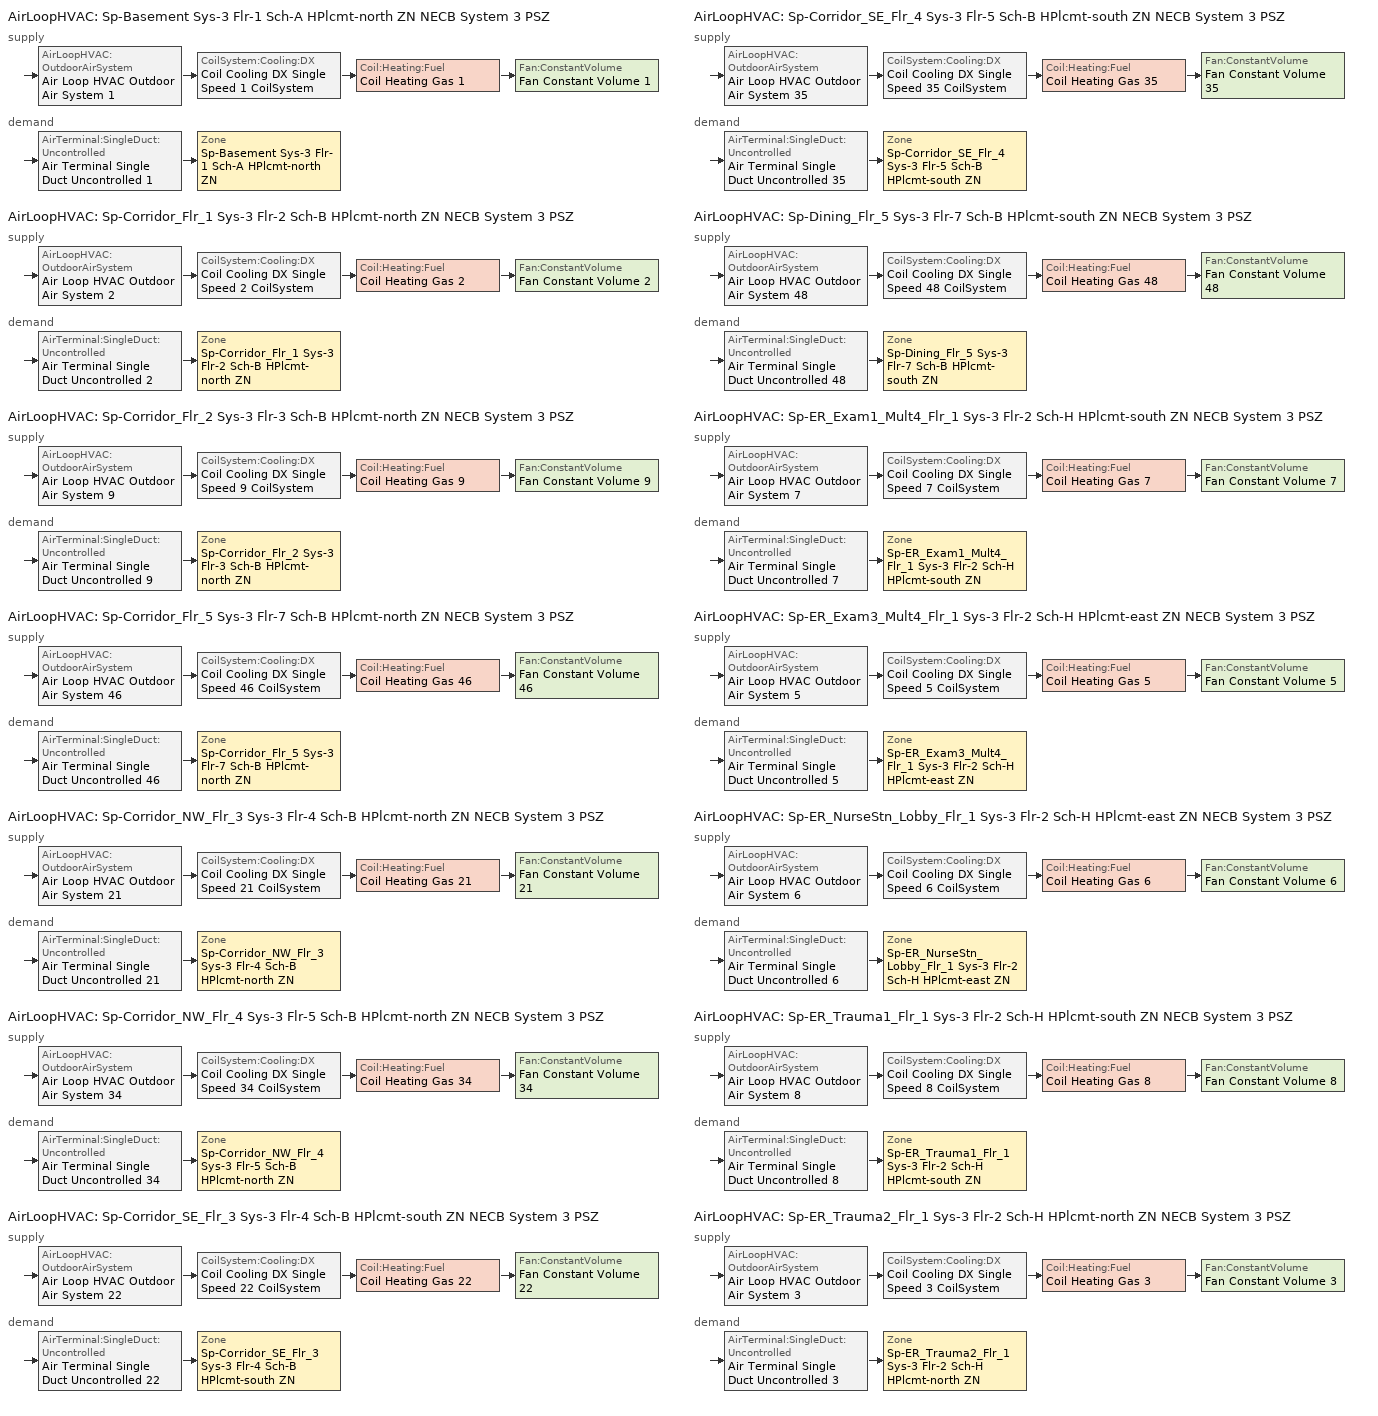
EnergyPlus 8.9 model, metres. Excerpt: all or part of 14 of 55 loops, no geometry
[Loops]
AirLoopHVAC 'Sp-Basement Sys-3 Flr-1 Sch-A HPlcmt-north ZN NECB System 3 PSZ'
 supply: AirLoopHVAC:OutdoorAirSystem 'Air Loop HVAC Outdoor Air System 1' > CoilSystem:Cooling:DX 'Coil Cooling DX Single Speed 1 CoilSystem' > Coil:Heating:Fuel 'Coil Heating Gas 1' > Fan:ConstantVolume 'Fan Constant Volume 1'
 demand: AirTerminal:SingleDuct:Uncontrolled 'Air Terminal Single Duct Uncontrolled 1' > Zone 'Sp-Basement Sys-3 Flr-1 Sch-A HPlcmt-north ZN'
AirLoopHVAC 'Sp-Corridor_Flr_1 Sys-3 Flr-2 Sch-B HPlcmt-north ZN NECB System 3 PSZ'
 supply: AirLoopHVAC:OutdoorAirSystem 'Air Loop HVAC Outdoor Air System 2' > CoilSystem:Cooling:DX 'Coil Cooling DX Single Speed 2 CoilSystem' > Coil:Heating:Fuel 'Coil Heating Gas 2' > Fan:ConstantVolume 'Fan Constant Volume 2'
 demand: AirTerminal:SingleDuct:Uncontrolled 'Air Terminal Single Duct Uncontrolled 2' > Zone 'Sp-Corridor_Flr_1 Sys-3 Flr-2 Sch-B HPlcmt-north ZN'
AirLoopHVAC 'Sp-Corridor_Flr_2 Sys-3 Flr-3 Sch-B HPlcmt-north ZN NECB System 3 PSZ'
 supply: AirLoopHVAC:OutdoorAirSystem 'Air Loop HVAC Outdoor Air System 9' > CoilSystem:Cooling:DX 'Coil Cooling DX Single Speed 9 CoilSystem' > Coil:Heating:Fuel 'Coil Heating Gas 9' > Fan:ConstantVolume 'Fan Constant Volume 9'
 demand: AirTerminal:SingleDuct:Uncontrolled 'Air Terminal Single Duct Uncontrolled 9' > Zone 'Sp-Corridor_Flr_2 Sys-3 Flr-3 Sch-B HPlcmt-north ZN'
AirLoopHVAC 'Sp-Corridor_Flr_5 Sys-3 Flr-7 Sch-B HPlcmt-north ZN NECB System 3 PSZ'
 supply: AirLoopHVAC:OutdoorAirSystem 'Air Loop HVAC Outdoor Air System 46' > CoilSystem:Cooling:DX 'Coil Cooling DX Single Speed 46 CoilSystem' > Coil:Heating:Fuel 'Coil Heating Gas 46' > Fan:ConstantVolume 'Fan Constant Volume 46'
 demand: AirTerminal:SingleDuct:Uncontrolled 'Air Terminal Single Duct Uncontrolled 46' > Zone 'Sp-Corridor_Flr_5 Sys-3 Flr-7 Sch-B HPlcmt-north ZN'
AirLoopHVAC 'Sp-Corridor_NW_Flr_3 Sys-3 Flr-4 Sch-B HPlcmt-north ZN NECB System 3 PSZ'
 supply: AirLoopHVAC:OutdoorAirSystem 'Air Loop HVAC Outdoor Air System 21' > CoilSystem:Cooling:DX 'Coil Cooling DX Single Speed 21 CoilSystem' > Coil:Heating:Fuel 'Coil Heating Gas 21' > Fan:ConstantVolume 'Fan Constant Volume 21'
 demand: AirTerminal:SingleDuct:Uncontrolled 'Air Terminal Single Duct Uncontrolled 21' > Zone 'Sp-Corridor_NW_Flr_3 Sys-3 Flr-4 Sch-B HPlcmt-north ZN'
AirLoopHVAC 'Sp-Corridor_NW_Flr_4 Sys-3 Flr-5 Sch-B HPlcmt-north ZN NECB System 3 PSZ'
 supply: AirLoopHVAC:OutdoorAirSystem 'Air Loop HVAC Outdoor Air System 34' > CoilSystem:Cooling:DX 'Coil Cooling DX Single Speed 34 CoilSystem' > Coil:Heating:Fuel 'Coil Heating Gas 34' > Fan:ConstantVolume 'Fan Constant Volume 34'
 demand: AirTerminal:SingleDuct:Uncontrolled 'Air Terminal Single Duct Uncontrolled 34' > Zone 'Sp-Corridor_NW_Flr_4 Sys-3 Flr-5 Sch-B HPlcmt-north ZN'
AirLoopHVAC 'Sp-Corridor_SE_Flr_3 Sys-3 Flr-4 Sch-B HPlcmt-south ZN NECB System 3 PSZ'
 supply: AirLoopHVAC:OutdoorAirSystem 'Air Loop HVAC Outdoor Air System 22' > CoilSystem:Cooling:DX 'Coil Cooling DX Single Speed 22 CoilSystem' > Coil:Heating:Fuel 'Coil Heating Gas 22' > Fan:ConstantVolume 'Fan Constant Volume 22'
 demand: AirTerminal:SingleDuct:Uncontrolled 'Air Terminal Single Duct Uncontrolled 22' > Zone 'Sp-Corridor_SE_Flr_3 Sys-3 Flr-4 Sch-B HPlcmt-south ZN'
AirLoopHVAC 'Sp-Corridor_SE_Flr_4 Sys-3 Flr-5 Sch-B HPlcmt-south ZN NECB System 3 PSZ'
 supply: AirLoopHVAC:OutdoorAirSystem 'Air Loop HVAC Outdoor Air System 35' > CoilSystem:Cooling:DX 'Coil Cooling DX Single Speed 35 CoilSystem' > Coil:Heating:Fuel 'Coil Heating Gas 35' > Fan:ConstantVolume 'Fan Constant Volume 35'
 demand: AirTerminal:SingleDuct:Uncontrolled 'Air Terminal Single Duct Uncontrolled 35' > Zone 'Sp-Corridor_SE_Flr_4 Sys-3 Flr-5 Sch-B HPlcmt-south ZN'
AirLoopHVAC 'Sp-Dining_Flr_5 Sys-3 Flr-7 Sch-B HPlcmt-south ZN NECB System 3 PSZ'
 supply: AirLoopHVAC:OutdoorAirSystem 'Air Loop HVAC Outdoor Air System 48' > CoilSystem:Cooling:DX 'Coil Cooling DX Single Speed 48 CoilSystem' > Coil:Heating:Fuel 'Coil Heating Gas 48' > Fan:ConstantVolume 'Fan Constant Volume 48'
 demand: AirTerminal:SingleDuct:Uncontrolled 'Air Terminal Single Duct Uncontrolled 48' > Zone 'Sp-Dining_Flr_5 Sys-3 Flr-7 Sch-B HPlcmt-south ZN'
AirLoopHVAC 'Sp-ER_Exam1_Mult4_Flr_1 Sys-3 Flr-2 Sch-H HPlcmt-south ZN NECB System 3 PSZ'
 supply: AirLoopHVAC:OutdoorAirSystem 'Air Loop HVAC Outdoor Air System 7' > CoilSystem:Cooling:DX 'Coil Cooling DX Single Speed 7 CoilSystem' > Coil:Heating:Fuel 'Coil Heating Gas 7' > Fan:ConstantVolume 'Fan Constant Volume 7'
 demand: AirTerminal:SingleDuct:Uncontrolled 'Air Terminal Single Duct Uncontrolled 7' > Zone 'Sp-ER_Exam1_Mult4_Flr_1 Sys-3 Flr-2 Sch-H HPlcmt-south ZN'
AirLoopHVAC 'Sp-ER_Exam3_Mult4_Flr_1 Sys-3 Flr-2 Sch-H HPlcmt-east ZN NECB System 3 PSZ'
 supply: AirLoopHVAC:OutdoorAirSystem 'Air Loop HVAC Outdoor Air System 5' > CoilSystem:Cooling:DX 'Coil Cooling DX Single Speed 5 CoilSystem' > Coil:Heating:Fuel 'Coil Heating Gas 5' > Fan:ConstantVolume 'Fan Constant Volume 5'
 demand: AirTerminal:SingleDuct:Uncontrolled 'Air Terminal Single Duct Uncontrolled 5' > Zone 'Sp-ER_Exam3_Mult4_Flr_1 Sys-3 Flr-2 Sch-H HPlcmt-east ZN'
AirLoopHVAC 'Sp-ER_NurseStn_Lobby_Flr_1 Sys-3 Flr-2 Sch-H HPlcmt-east ZN NECB System 3 PSZ'
 supply: AirLoopHVAC:OutdoorAirSystem 'Air Loop HVAC Outdoor Air System 6' > CoilSystem:Cooling:DX 'Coil Cooling DX Single Speed 6 CoilSystem' > Coil:Heating:Fuel 'Coil Heating Gas 6' > Fan:ConstantVolume 'Fan Constant Volume 6'
 demand: AirTerminal:SingleDuct:Uncontrolled 'Air Terminal Single Duct Uncontrolled 6' > Zone 'Sp-ER_NurseStn_Lobby_Flr_1 Sys-3 Flr-2 Sch-H HPlcmt-east ZN'
AirLoopHVAC 'Sp-ER_Trauma1_Flr_1 Sys-3 Flr-2 Sch-H HPlcmt-south ZN NECB System 3 PSZ'
 supply: AirLoopHVAC:OutdoorAirSystem 'Air Loop HVAC Outdoor Air System 8' > CoilSystem:Cooling:DX 'Coil Cooling DX Single Speed 8 CoilSystem' > Coil:Heating:Fuel 'Coil Heating Gas 8' > Fan:ConstantVolume 'Fan Constant Volume 8'
 demand: AirTerminal:SingleDuct:Uncontrolled 'Air Terminal Single Duct Uncontrolled 8' > Zone 'Sp-ER_Trauma1_Flr_1 Sys-3 Flr-2 Sch-H HPlcmt-south ZN'
AirLoopHVAC 'Sp-ER_Trauma2_Flr_1 Sys-3 Flr-2 Sch-H HPlcmt-north ZN NECB System 3 PSZ'
 supply: AirLoopHVAC:OutdoorAirSystem 'Air Loop HVAC Outdoor Air System 3' > CoilSystem:Cooling:DX 'Coil Cooling DX Single Speed 3 CoilSystem' > Coil:Heating:Fuel 'Coil Heating Gas 3' > Fan:ConstantVolume 'Fan Constant Volume 3'
 demand: AirTerminal:SingleDuct:Uncontrolled 'Air Terminal Single Duct Uncontrolled 3' > Zone 'Sp-ER_Trauma2_Flr_1 Sys-3 Flr-2 Sch-H HPlcmt-north ZN'
[ZoneControl:Thermostat] Control Object Type 1=ThermostatSetpoint:DualSetpoint
Name | Zone or ZoneList | Control Type Schedule | Control Name 1
Sp-Basement Sys-3 Flr-1 Sch-A HPlcmt-north ZN Thermostat | Sp-Basement Sys-3 Flr-1 Sch-A HPlcmt-north ZN | Sp-Basement Sys-3 Flr-1 Sch-A HPlcmt-north ZN Thermostat Schedule | Space Function Laboratory - other Thermostat 4
Sp-Corridor_Flr_1 Sys-3 Flr-2 Sch-B HPlcmt-north ZN Thermostat | Sp-Corridor_Flr_1 Sys-3 Flr-2 Sch-B HPlcmt-north ZN | Sp-Corridor_Flr_1 Sys-3 Flr-2 Sch-B HPlcmt-north ZN Thermostat Schedule | Space Function Corridor/Transition area - hospital-sch-B Thermostat 8
Sp-Corridor_Flr_2 Sys-3 Flr-3 Sch-B HPlcmt-north ZN Thermostat | Sp-Corridor_Flr_2 Sys-3 Flr-3 Sch-B HPlcmt-north ZN | Sp-Corridor_Flr_2 Sys-3 Flr-3 Sch-B HPlcmt-north ZN Thermostat Schedule | Space Function Corridor/Transition area - hospital-sch-B Thermostat 9
Sp-Corridor_Flr_5 Sys-3 Flr-7 Sch-B HPlcmt-north ZN Thermostat | Sp-Corridor_Flr_5 Sys-3 Flr-7 Sch-B HPlcmt-north ZN | Sp-Corridor_Flr_5 Sys-3 Flr-7 Sch-B HPlcmt-north ZN Thermostat Schedule | Space Function Corridor/Transition area - hospital-sch-B Thermostat 14
Sp-Corridor_NW_Flr_3 Sys-3 Flr-4 Sch-B HPlcmt-north ZN Thermostat | Sp-Corridor_NW_Flr_3 Sys-3 Flr-4 Sch-B HPlcmt-north ZN | Sp-Corridor_NW_Flr_3 Sys-3 Flr-4 Sch-B HPlcmt-north ZN Thermostat Schedule | Space Function Corridor/Transition area - hospital-sch-B Thermostat 10
Sp-Corridor_NW_Flr_4 Sys-3 Flr-5 Sch-B HPlcmt-north ZN Thermostat | Sp-Corridor_NW_Flr_4 Sys-3 Flr-5 Sch-B HPlcmt-north ZN | Sp-Corridor_NW_Flr_4 Sys-3 Flr-5 Sch-B HPlcmt-north ZN Thermostat Schedule | Space Function Corridor/Transition area - hospital-sch-B Thermostat 12
Sp-Corridor_SE_Flr_3 Sys-3 Flr-4 Sch-B HPlcmt-south ZN Thermostat | Sp-Corridor_SE_Flr_3 Sys-3 Flr-4 Sch-B HPlcmt-south ZN | Sp-Corridor_SE_Flr_3 Sys-3 Flr-4 Sch-B HPlcmt-south ZN Thermostat Schedule | Space Function Corridor/Transition area - hospital-sch-B Thermostat 11
Sp-Corridor_SE_Flr_4 Sys-3 Flr-5 Sch-B HPlcmt-south ZN Thermostat | Sp-Corridor_SE_Flr_4 Sys-3 Flr-5 Sch-B HPlcmt-south ZN | Sp-Corridor_SE_Flr_4 Sys-3 Flr-5 Sch-B HPlcmt-south ZN Thermostat Schedule | Space Function Corridor/Transition area - hospital-sch-B Thermostat 13
Sp-Dining_Flr_5 Sys-3 Flr-7 Sch-B HPlcmt-south ZN Thermostat | Sp-Dining_Flr_5 Sys-3 Flr-7 Sch-B HPlcmt-south ZN | Sp-Dining_Flr_5 Sys-3 Flr-7 Sch-B HPlcmt-south ZN Thermostat Schedule | Space Function Dining area - bar lounge/leisure dining Thermostat 2
Sp-ER_Exam1_Mult4_Flr_1 Sys-3 Flr-2 Sch-H HPlcmt-south ZN Thermostat | Sp-ER_Exam1_Mult4_Flr_1 Sys-3 Flr-2 Sch-H HPlcmt-south ZN | Sp-ER_Exam1_Mult4_Flr_1 Sys-3 Flr-2 Sch-H HPlcmt-south ZN Thermostat Schedule | Space Function Health care facility operating room Thermostat 13
Sp-ER_Exam3_Mult4_Flr_1 Sys-3 Flr-2 Sch-H HPlcmt-east ZN Thermostat | Sp-ER_Exam3_Mult4_Flr_1 Sys-3 Flr-2 Sch-H HPlcmt-east ZN | Sp-ER_Exam3_Mult4_Flr_1 Sys-3 Flr-2 Sch-H HPlcmt-east ZN Thermostat Schedule | Space Function Health care facility operating room Thermostat 12
Sp-ER_NurseStn_Lobby_Flr_1 Sys-3 Flr-2 Sch-H HPlcmt-east ZN Thermostat | Sp-ER_NurseStn_Lobby_Flr_1 Sys-3 Flr-2 Sch-H HPlcmt-east ZN | Sp-ER_NurseStn_Lobby_Flr_1 Sys-3 Flr-2 Sch-H HPlcmt-east ZN Thermostat Schedule | Space Function Health care facility nurses station Thermostat 7
Sp-ER_Trauma1_Flr_1 Sys-3 Flr-2 Sch-H HPlcmt-south ZN Thermostat | Sp-ER_Trauma1_Flr_1 Sys-3 Flr-2 Sch-H HPlcmt-south ZN | Sp-ER_Trauma1_Flr_1 Sys-3 Flr-2 Sch-H HPlcmt-south ZN Thermostat Schedule | Space Function Health care facility operating room Thermostat 14
Sp-ER_Trauma2_Flr_1 Sys-3 Flr-2 Sch-H HPlcmt-north ZN Thermostat | Sp-ER_Trauma2_Flr_1 Sys-3 Flr-2 Sch-H HPlcmt-north ZN | Sp-ER_Trauma2_Flr_1 Sys-3 Flr-2 Sch-H HPlcmt-north ZN Thermostat Schedule | Space Function Health care facility operating room Thermostat 10
[ThermostatSetpoint:DualSetpoint]
Name | Heating Setpoint Temperature Schedule | Cooling Setpoint Temperature Schedule
Space Function Laboratory - other Thermostat 4 | NECB-A-Thermostat Setpoint-Heating | NECB-A-Thermostat Setpoint-Cooling
Space Function Corridor/Transition area - hospital-sch-B Thermostat 8; Space Function Corridor/Transition area - hospital-sch-B Thermostat 9; Space Function Corridor/Transition area - hospital-sch-B Thermostat 14; Space Function Corridor/Transition area - hospital-sch-B Thermostat 10; Space Function Corridor/Transition area - hospital-sch-B Thermostat 12; Space Function Corridor/Transition area - hospital-sch-B Thermostat 11; Space Function Corridor/Transition area - hospital-sch-B Thermostat 13; Space Function Dining area - bar lounge/leisure dining Thermostat 2 | NECB-B-Thermostat Setpoint-Heating | NECB-B-Thermostat Setpoint-Cooling
Space Function Health care facility operating room Thermostat 13; Space Function Health care facility operating room Thermostat 12; Space Function Health care facility nurses station Thermostat 7; Space Function Health care facility operating room Thermostat 14; Space Function Health care facility operating room Thermostat 10 | NECB-H-Thermostat Setpoint-Heating | NECB-H-Thermostat Setpoint-Cooling
[AirTerminal:SingleDuct:Uncontrolled] Availability Schedule=Always On Discrete; Maximum Air Flow Rate {m3/s}=AutoSize
Air Terminal Single Duct Uncontrolled 1; Air Terminal Single Duct Uncontrolled 2; Air Terminal Single Duct Uncontrolled 9; Air Terminal Single Duct Uncontrolled 46; Air Terminal Single Duct Uncontrolled 21; Air Terminal Single Duct Uncontrolled 34; Air Terminal Single Duct Uncontrolled 22; Air Terminal Single Duct Uncontrolled 35; Air Terminal Single Duct Uncontrolled 48; Air Terminal Single Duct Uncontrolled 7; Air Terminal Single Duct Uncontrolled 5; Air Terminal Single Duct Uncontrolled 6; Air Terminal Single Duct Uncontrolled 8; Air Terminal Single Duct Uncontrolled 3
[Zone equipment]
Sp-Basement Sys-3 Flr-1 Sch-A HPlcmt-north ZN: Air Terminal Single Duct Uncontrolled 1, Zone HVAC Baseboard Convective Water 1
Sp-Corridor_Flr_1 Sys-3 Flr-2 Sch-B HPlcmt-north ZN: Air Terminal Single Duct Uncontrolled 2, Zone HVAC Baseboard Convective Water 2
Sp-Corridor_Flr_2 Sys-3 Flr-3 Sch-B HPlcmt-north ZN: Air Terminal Single Duct Uncontrolled 9, Zone HVAC Baseboard Convective Water 9
Sp-Corridor_Flr_5 Sys-3 Flr-7 Sch-B HPlcmt-north ZN: Air Terminal Single Duct Uncontrolled 46, Zone HVAC Baseboard Convective Water 46
Sp-Corridor_NW_Flr_3 Sys-3 Flr-4 Sch-B HPlcmt-north ZN: Air Terminal Single Duct Uncontrolled 21, Zone HVAC Baseboard Convective Water 21
Sp-Corridor_NW_Flr_4 Sys-3 Flr-5 Sch-B HPlcmt-north ZN: Air Terminal Single Duct Uncontrolled 34, Zone HVAC Baseboard Convective Water 34
Sp-Corridor_SE_Flr_3 Sys-3 Flr-4 Sch-B HPlcmt-south ZN: Air Terminal Single Duct Uncontrolled 22, Zone HVAC Baseboard Convective Water 22
Sp-Corridor_SE_Flr_4 Sys-3 Flr-5 Sch-B HPlcmt-south ZN: Air Terminal Single Duct Uncontrolled 35, Zone HVAC Baseboard Convective Water 35
Sp-Dining_Flr_5 Sys-3 Flr-7 Sch-B HPlcmt-south ZN: Air Terminal Single Duct Uncontrolled 48, Zone HVAC Baseboard Convective Water 48
Sp-ER_Exam1_Mult4_Flr_1 Sys-3 Flr-2 Sch-H HPlcmt-south ZN: Air Terminal Single Duct Uncontrolled 7, Zone HVAC Baseboard Convective Water 7
Sp-ER_Exam3_Mult4_Flr_1 Sys-3 Flr-2 Sch-H HPlcmt-east ZN: Air Terminal Single Duct Uncontrolled 5, Zone HVAC Baseboard Convective Water 5
Sp-ER_NurseStn_Lobby_Flr_1 Sys-3 Flr-2 Sch-H HPlcmt-east ZN: Air Terminal Single Duct Uncontrolled 6, Zone HVAC Baseboard Convective Water 6
Sp-ER_Trauma1_Flr_1 Sys-3 Flr-2 Sch-H HPlcmt-south ZN: Air Terminal Single Duct Uncontrolled 8, Zone HVAC Baseboard Convective Water 8
Sp-ER_Trauma2_Flr_1 Sys-3 Flr-2 Sch-H HPlcmt-north ZN: Air Terminal Single Duct Uncontrolled 3, Zone HVAC Baseboard Convective Water 3
[Sizing:Zone] Zone Cooling Design Supply Air Temperature Input Method=SupplyAirTemperature; Zone Cooling Design Supply Air Temperature {C}=13; Zone Cooling Design Supply Air Temperature Difference {deltaC}=11.11; Zone Heating Design Supply Air Temperature Input Method=SupplyAirTemperature; Zone Heating Design Supply Air Temperature {C}=43; Zone Heating Design Supply Air Temperature Difference {deltaC}=11.11; Zone Cooling Design Supply Air Humidity Ratio {kgWater/kgDryAir}=0.0085; Zone Heating Design Supply Air Humidity Ratio {kgWater/kgDryAir}=0.008; Zone Heating Sizing Factor=1.3; Zone Cooling Sizing Factor=1.1; Cooling Design Air Flow Method=DesignDay; Cooling Design Air Flow Rate {m3/s}=0; Cooling Minimum Air Flow per Zone Floor Area {m3/s-m2}=0.000762; Cooling Minimum Air Flow {m3/s}=0; Cooling Minimum Air Flow Fraction=0; Heating Design Air Flow Method=DesignDay; Heating Design Air Flow Rate {m3/s}=0; Heating Maximum Air Flow per Zone Floor Area {m3/s-m2}=0.002032; Heating Maximum Air Flow {m3/s}=0.141576; Heating Maximum Air Flow Fraction=0.3; Account for Dedicated Outdoor Air System=No
Name | Design Specification Outdoor Air Object | Design Specification Zone Air Distribution Object
Sp-Basement Sys-3 Flr-1 Sch-A HPlcmt-north ZN | Space Function Laboratory - other Ventilation | Sp-Basement Sys-3 Flr-1 Sch-A HPlcmt-north ZN Design Spec Zone Air Dist
Sp-Corridor_Flr_1 Sys-3 Flr-2 Sch-B HPlcmt-north ZN | Space Function Corridor/Transition area - hospital-sch-B Ventilation | Sp-Corridor_Flr_1 Sys-3 Flr-2 Sch-B HPlcmt-north ZN Design Spec Zone Air Dist
Sp-Corridor_Flr_2 Sys-3 Flr-3 Sch-B HPlcmt-north ZN | Space Function Corridor/Transition area - hospital-sch-B Ventilation | Sp-Corridor_Flr_2 Sys-3 Flr-3 Sch-B HPlcmt-north ZN Design Spec Zone Air Dist
Sp-Corridor_Flr_5 Sys-3 Flr-7 Sch-B HPlcmt-north ZN | Space Function Corridor/Transition area - hospital-sch-B Ventilation | Sp-Corridor_Flr_5 Sys-3 Flr-7 Sch-B HPlcmt-north ZN Design Spec Zone Air Dist
Sp-Corridor_NW_Flr_3 Sys-3 Flr-4 Sch-B HPlcmt-north ZN | Space Function Corridor/Transition area - hospital-sch-B Ventilation | Sp-Corridor_NW_Flr_3 Sys-3 Flr-4 Sch-B HPlcmt-north ZN Design Spec Zone Air Dist
Sp-Corridor_NW_Flr_4 Sys-3 Flr-5 Sch-B HPlcmt-north ZN | Space Function Corridor/Transition area - hospital-sch-B Ventilation | Sp-Corridor_NW_Flr_4 Sys-3 Flr-5 Sch-B HPlcmt-north ZN Design Spec Zone Air Dist
Sp-Corridor_SE_Flr_3 Sys-3 Flr-4 Sch-B HPlcmt-south ZN | Space Function Corridor/Transition area - hospital-sch-B Ventilation | Sp-Corridor_SE_Flr_3 Sys-3 Flr-4 Sch-B HPlcmt-south ZN Design Spec Zone Air Dist
Sp-Corridor_SE_Flr_4 Sys-3 Flr-5 Sch-B HPlcmt-south ZN | Space Function Corridor/Transition area - hospital-sch-B Ventilation | Sp-Corridor_SE_Flr_4 Sys-3 Flr-5 Sch-B HPlcmt-south ZN Design Spec Zone Air Dist
Sp-Dining_Flr_5 Sys-3 Flr-7 Sch-B HPlcmt-south ZN | Space Function Dining area - bar lounge/leisure dining Ventilation | Sp-Dining_Flr_5 Sys-3 Flr-7 Sch-B HPlcmt-south ZN Design Spec Zone Air Dist
Sp-ER_Exam1_Mult4_Flr_1 Sys-3 Flr-2 Sch-H HPlcmt-south ZN | Space Function Health care facility operating room Ventilation | Sp-ER_Exam1_Mult4_Flr_1 Sys-3 Flr-2 Sch-H HPlcmt-south ZN Design Spec Zone Air Dist
Sp-ER_Exam3_Mult4_Flr_1 Sys-3 Flr-2 Sch-H HPlcmt-east ZN | Space Function Health care facility operating room Ventilation | Sp-ER_Exam3_Mult4_Flr_1 Sys-3 Flr-2 Sch-H HPlcmt-east ZN Design Spec Zone Air Dist
Sp-ER_NurseStn_Lobby_Flr_1 Sys-3 Flr-2 Sch-H HPlcmt-east ZN | Space Function Health care facility nurses station Ventilation | Sp-ER_NurseStn_Lobby_Flr_1 Sys-3 Flr-2 Sch-H HPlcmt-east ZN Design Spec Zone Air Dist
Sp-ER_Trauma1_Flr_1 Sys-3 Flr-2 Sch-H HPlcmt-south ZN | Space Function Health care facility operating room Ventilation | Sp-ER_Trauma1_Flr_1 Sys-3 Flr-2 Sch-H HPlcmt-south ZN Design Spec Zone Air Dist
Sp-ER_Trauma2_Flr_1 Sys-3 Flr-2 Sch-H HPlcmt-north ZN | Space Function Health care facility operating room Ventilation | Sp-ER_Trauma2_Flr_1 Sys-3 Flr-2 Sch-H HPlcmt-north ZN Design Spec Zone Air Dist
[DesignSpecification:ZoneAirDistribution] Zone Air Distribution Effectiveness in Cooling Mode=1; Zone Air Distribution Effectiveness in Heating Mode=1
Sp-Basement Sys-3 Flr-1 Sch-A HPlcmt-north ZN Design Spec Zone Air Dist; Sp-Corridor_Flr_1 Sys-3 Flr-2 Sch-B HPlcmt-north ZN Design Spec Zone Air Dist; Sp-Corridor_Flr_2 Sys-3 Flr-3 Sch-B HPlcmt-north ZN Design Spec Zone Air Dist; Sp-Corridor_Flr_5 Sys-3 Flr-7 Sch-B HPlcmt-north ZN Design Spec Zone Air Dist; Sp-Corridor_NW_Flr_3 Sys-3 Flr-4 Sch-B HPlcmt-north ZN Design Spec Zone Air Dist; Sp-Corridor_NW_Flr_4 Sys-3 Flr-5 Sch-B HPlcmt-north ZN Design Spec Zone Air Dist; Sp-Corridor_SE_Flr_3 Sys-3 Flr-4 Sch-B HPlcmt-south ZN Design Spec Zone Air Dist; Sp-Corridor_SE_Flr_4 Sys-3 Flr-5 Sch-B HPlcmt-south ZN Design Spec Zone Air Dist; Sp-Dining_Flr_5 Sys-3 Flr-7 Sch-B HPlcmt-south ZN Design Spec Zone Air Dist; Sp-ER_Exam1_Mult4_Flr_1 Sys-3 Flr-2 Sch-H HPlcmt-south ZN Design Spec Zone Air Dist; Sp-ER_Exam3_Mult4_Flr_1 Sys-3 Flr-2 Sch-H HPlcmt-east ZN Design Spec Zone Air Dist; Sp-ER_NurseStn_Lobby_Flr_1 Sys-3 Flr-2 Sch-H HPlcmt-east ZN Design Spec Zone Air Dist; Sp-ER_Trauma1_Flr_1 Sys-3 Flr-2 Sch-H HPlcmt-south ZN Design Spec Zone Air Dist; Sp-ER_Trauma2_Flr_1 Sys-3 Flr-2 Sch-H HPlcmt-north ZN Design Spec Zone Air Dist
[Controller:MechanicalVentilation] Availability Schedule=Always On Discrete; Demand Controlled Ventilation=No; System Outdoor Air Method=ZoneSum
Name | Zone Name 1 | Design Specification Outdoor Air Object Name 1 | Design Specification Zone Air Distribution Object Name 1
Controller Mechanical Ventilation 1 | Sp-Basement Sys-3 Flr-1 Sch-A HPlcmt-north ZN | Space Function Laboratory - other Ventilation | Sp-Basement Sys-3 Flr-1 Sch-A HPlcmt-north ZN Design Spec Zone Air Dist
Controller Mechanical Ventilation 2 | Sp-Corridor_Flr_1 Sys-3 Flr-2 Sch-B HPlcmt-north ZN | Space Function Corridor/Transition area - hospital-sch-B Ventilation | Sp-Corridor_Flr_1 Sys-3 Flr-2 Sch-B HPlcmt-north ZN Design Spec Zone Air Dist
Controller Mechanical Ventilation 9 | Sp-Corridor_Flr_2 Sys-3 Flr-3 Sch-B HPlcmt-north ZN | Space Function Corridor/Transition area - hospital-sch-B Ventilation | Sp-Corridor_Flr_2 Sys-3 Flr-3 Sch-B HPlcmt-north ZN Design Spec Zone Air Dist
Controller Mechanical Ventilation 46 | Sp-Corridor_Flr_5 Sys-3 Flr-7 Sch-B HPlcmt-north ZN | Space Function Corridor/Transition area - hospital-sch-B Ventilation | Sp-Corridor_Flr_5 Sys-3 Flr-7 Sch-B HPlcmt-north ZN Design Spec Zone Air Dist
Controller Mechanical Ventilation 21 | Sp-Corridor_NW_Flr_3 Sys-3 Flr-4 Sch-B HPlcmt-north ZN | Space Function Corridor/Transition area - hospital-sch-B Ventilation | Sp-Corridor_NW_Flr_3 Sys-3 Flr-4 Sch-B HPlcmt-north ZN Design Spec Zone Air Dist
Controller Mechanical Ventilation 34 | Sp-Corridor_NW_Flr_4 Sys-3 Flr-5 Sch-B HPlcmt-north ZN | Space Function Corridor/Transition area - hospital-sch-B Ventilation | Sp-Corridor_NW_Flr_4 Sys-3 Flr-5 Sch-B HPlcmt-north ZN Design Spec Zone Air Dist
Controller Mechanical Ventilation 22 | Sp-Corridor_SE_Flr_3 Sys-3 Flr-4 Sch-B HPlcmt-south ZN | Space Function Corridor/Transition area - hospital-sch-B Ventilation | Sp-Corridor_SE_Flr_3 Sys-3 Flr-4 Sch-B HPlcmt-south ZN Design Spec Zone Air Dist
Controller Mechanical Ventilation 35 | Sp-Corridor_SE_Flr_4 Sys-3 Flr-5 Sch-B HPlcmt-south ZN | Space Function Corridor/Transition area - hospital-sch-B Ventilation | Sp-Corridor_SE_Flr_4 Sys-3 Flr-5 Sch-B HPlcmt-south ZN Design Spec Zone Air Dist
Controller Mechanical Ventilation 48 | Sp-Dining_Flr_5 Sys-3 Flr-7 Sch-B HPlcmt-south ZN | Space Function Dining area - bar lounge/leisure dining Ventilation | Sp-Dining_Flr_5 Sys-3 Flr-7 Sch-B HPlcmt-south ZN Design Spec Zone Air Dist
Controller Mechanical Ventilation 7 | Sp-ER_Exam1_Mult4_Flr_1 Sys-3 Flr-2 Sch-H HPlcmt-south ZN | Space Function Health care facility operating room Ventilation | Sp-ER_Exam1_Mult4_Flr_1 Sys-3 Flr-2 Sch-H HPlcmt-south ZN Design Spec Zone Air Dist
Controller Mechanical Ventilation 5 | Sp-ER_Exam3_Mult4_Flr_1 Sys-3 Flr-2 Sch-H HPlcmt-east ZN | Space Function Health care facility operating room Ventilation | Sp-ER_Exam3_Mult4_Flr_1 Sys-3 Flr-2 Sch-H HPlcmt-east ZN Design Spec Zone Air Dist
Controller Mechanical Ventilation 6 | Sp-ER_NurseStn_Lobby_Flr_1 Sys-3 Flr-2 Sch-H HPlcmt-east ZN | Space Function Health care facility nurses station Ventilation | Sp-ER_NurseStn_Lobby_Flr_1 Sys-3 Flr-2 Sch-H HPlcmt-east ZN Design Spec Zone Air Dist
Controller Mechanical Ventilation 8 | Sp-ER_Trauma1_Flr_1 Sys-3 Flr-2 Sch-H HPlcmt-south ZN | Space Function Health care facility operating room Ventilation | Sp-ER_Trauma1_Flr_1 Sys-3 Flr-2 Sch-H HPlcmt-south ZN Design Spec Zone Air Dist
Controller Mechanical Ventilation 3 | Sp-ER_Trauma2_Flr_1 Sys-3 Flr-2 Sch-H HPlcmt-north ZN | Space Function Health care facility operating room Ventilation | Sp-ER_Trauma2_Flr_1 Sys-3 Flr-2 Sch-H HPlcmt-north ZN Design Spec Zone Air Dist
[DesignSpecification:OutdoorAir] Outdoor Air Method=Sum; Outdoor Air Flow per Person {m3/s-person}=0; Outdoor Air Flow per Zone {m3/s}=0; Outdoor Air Flow Air Changes per Hour {1/hr}=0
Name | Outdoor Air Flow per Zone Floor Area {m3/s-m2}
Space Function Laboratory - other Ventilation | 0.0021844
Space Function Corridor/Transition area - hospital-sch-B Ventilation | 0.0003048
Space Function Dining area - bar lounge/leisure dining Ventilation | 0.0035814
Space Function Health care facility operating room Ventilation | 0.004572
Space Function Health care facility nurses station Ventilation | 0.001524
[AirLoopHVAC] Design Supply Air Flow Rate {m3/s}=AutoSize
Sp-Basement Sys-3 Flr-1 Sch-A HPlcmt-north ZN NECB System 3 PSZ; Sp-Corridor_Flr_1 Sys-3 Flr-2 Sch-B HPlcmt-north ZN NECB System 3 PSZ; Sp-Corridor_Flr_2 Sys-3 Flr-3 Sch-B HPlcmt-north ZN NECB System 3 PSZ; Sp-Corridor_Flr_5 Sys-3 Flr-7 Sch-B HPlcmt-north ZN NECB System 3 PSZ; Sp-Corridor_NW_Flr_3 Sys-3 Flr-4 Sch-B HPlcmt-north ZN NECB System 3 PSZ; Sp-Corridor_NW_Flr_4 Sys-3 Flr-5 Sch-B HPlcmt-north ZN NECB System 3 PSZ; Sp-Corridor_SE_Flr_3 Sys-3 Flr-4 Sch-B HPlcmt-south ZN NECB System 3 PSZ; Sp-Corridor_SE_Flr_4 Sys-3 Flr-5 Sch-B HPlcmt-south ZN NECB System 3 PSZ; Sp-Dining_Flr_5 Sys-3 Flr-7 Sch-B HPlcmt-south ZN NECB System 3 PSZ; Sp-ER_Exam1_Mult4_Flr_1 Sys-3 Flr-2 Sch-H HPlcmt-south ZN NECB System 3 PSZ; Sp-ER_Exam3_Mult4_Flr_1 Sys-3 Flr-2 Sch-H HPlcmt-east ZN NECB System 3 PSZ; Sp-ER_NurseStn_Lobby_Flr_1 Sys-3 Flr-2 Sch-H HPlcmt-east ZN NECB System 3 PSZ; Sp-ER_Trauma1_Flr_1 Sys-3 Flr-2 Sch-H HPlcmt-south ZN NECB System 3 PSZ; Sp-ER_Trauma2_Flr_1 Sys-3 Flr-2 Sch-H HPlcmt-north ZN NECB System 3 PSZ
[Sizing:System] Type of Load to Size On=Sensible; Design Outdoor Air Flow Rate {m3/s}=Autosize; Central Heating Maximum System Air Flow Ratio=1; Preheat Design Temperature {C}=7; Preheat Design Humidity Ratio {kgWater/kgDryAir}=0.008; Precool Design Temperature {C}=13; Precool Design Humidity Ratio {kgWater/kgDryAir}=0.008; Central Cooling Design Supply Air Temperature {C}=13; Central Heating Design Supply Air Temperature {C}=43; Type of Zone Sum to Use=NonCoincident; 100% Outdoor Air in Cooling=No; 100% Outdoor Air in Heating=No; Central Cooling Design Supply Air Humidity Ratio {kgWater/kgDryAir}=0.0085; Central Heating Design Supply Air Humidity Ratio {kgWater/kgDryAir}=0.008; Cooling Supply Air Flow Rate Method=DesignDay; Cooling Supply Air Flow Rate {m3/s}=0; Cooling Supply Air Flow Rate Per Floor Area {m3/s-m2}=0.00996765; Cooling Fraction of Autosized Cooling Supply Air Flow Rate=1; Cooling Supply Air Flow Rate Per Unit Cooling Capacity {m3/s-W}=3.94755e-05; Heating Supply Air Flow Rate Method=DesignDay; Heating Supply Air Flow Rate {m3/s}=0; Heating Supply Air Flow Rate Per Floor Area {m3/s-m2}=0.00996765; Heating Fraction of Autosized Heating Supply Air Flow Rate=1; Heating Fraction of Autosized Cooling Supply Air Flow Rate=1; Heating Supply Air Flow Rate Per Unit Heating Capacity {m3/s-W}=3.15882e-05; System Outdoor Air Method=ZoneSum; Zone Maximum Outdoor Air Fraction=1; Cooling Design Capacity Method=CoolingDesignCapacity; Cooling Design Capacity {W}=Autosize; Cooling Design Capacity Per Floor Area {W/m2}=234.7; Fraction of Autosized Cooling Design Capacity=1; Heating Design Capacity Method=HeatingDesignCapacity; Heating Design Capacity {W}=Autosize; Heating Design Capacity Per Floor Area {W/m2}=157; Fraction of Autosized Heating Design Capacity=1; Central Cooling Capacity Control Method=OnOff
Sp-Basement Sys-3 Flr-1 Sch-A HPlcmt-north ZN NECB System 3 PSZ; Sp-Corridor_Flr_1 Sys-3 Flr-2 Sch-B HPlcmt-north ZN NECB System 3 PSZ; Sp-Corridor_Flr_2 Sys-3 Flr-3 Sch-B HPlcmt-north ZN NECB System 3 PSZ; Sp-Corridor_Flr_5 Sys-3 Flr-7 Sch-B HPlcmt-north ZN NECB System 3 PSZ; Sp-Corridor_NW_Flr_3 Sys-3 Flr-4 Sch-B HPlcmt-north ZN NECB System 3 PSZ; Sp-Corridor_NW_Flr_4 Sys-3 Flr-5 Sch-B HPlcmt-north ZN NECB System 3 PSZ; Sp-Corridor_SE_Flr_3 Sys-3 Flr-4 Sch-B HPlcmt-south ZN NECB System 3 PSZ; Sp-Corridor_SE_Flr_4 Sys-3 Flr-5 Sch-B HPlcmt-south ZN NECB System 3 PSZ; Sp-Dining_Flr_5 Sys-3 Flr-7 Sch-B HPlcmt-south ZN NECB System 3 PSZ; Sp-ER_Exam1_Mult4_Flr_1 Sys-3 Flr-2 Sch-H HPlcmt-south ZN NECB System 3 PSZ; Sp-ER_Exam3_Mult4_Flr_1 Sys-3 Flr-2 Sch-H HPlcmt-east ZN NECB System 3 PSZ; Sp-ER_NurseStn_Lobby_Flr_1 Sys-3 Flr-2 Sch-H HPlcmt-east ZN NECB System 3 PSZ; Sp-ER_Trauma1_Flr_1 Sys-3 Flr-2 Sch-H HPlcmt-south ZN NECB System 3 PSZ; Sp-ER_Trauma2_Flr_1 Sys-3 Flr-2 Sch-H HPlcmt-north ZN NECB System 3 PSZ
[Controller:OutdoorAir] Minimum Outdoor Air Flow Rate {m3/s}=Autosize; Maximum Outdoor Air Flow Rate {m3/s}=Autosize; Economizer Control Type=NoEconomizer; Economizer Control Action Type=ModulateFlow; Economizer Maximum Limit Dry-Bulb Temperature {C}=28; Economizer Maximum Limit Enthalpy {J/kg}=64000; Economizer Minimum Limit Dry-Bulb Temperature {C}=-100; Lockout Type=NoLockout; Minimum Limit Type=FixedMinimum; High Humidity Control=No; Control High Indoor Humidity Based on Outdoor Humidity Ratio=Yes; Heat Recovery Bypass Control Type=BypassWhenWithinEconomizerLimits
Name | Mechanical Ventilation Controller
Controller Outdoor Air 1 | Controller Mechanical Ventilation 1
Controller Outdoor Air 2 | Controller Mechanical Ventilation 2
Controller Outdoor Air 9 | Controller Mechanical Ventilation 9
Controller Outdoor Air 46 | Controller Mechanical Ventilation 46
Controller Outdoor Air 21 | Controller Mechanical Ventilation 21
Controller Outdoor Air 34 | Controller Mechanical Ventilation 34
Controller Outdoor Air 22 | Controller Mechanical Ventilation 22
Controller Outdoor Air 35 | Controller Mechanical Ventilation 35
Controller Outdoor Air 48 | Controller Mechanical Ventilation 48
Controller Outdoor Air 7 | Controller Mechanical Ventilation 7
Controller Outdoor Air 5 | Controller Mechanical Ventilation 5
Controller Outdoor Air 6 | Controller Mechanical Ventilation 6
Controller Outdoor Air 8 | Controller Mechanical Ventilation 8
Controller Outdoor Air 3 | Controller Mechanical Ventilation 3
[SetpointManager:MixedAir] Control Variable=Temperature
Node 78 OS Default SPM; Node 77 OS Default SPM; Node 76 OS Default SPM; Node 90 OS Default SPM; Node 89 OS Default SPM; Node 88 OS Default SPM; Node 181 OS Default SPM; Node 180 OS Default SPM; Node 179 OS Default SPM; Node 662 OS Default SPM; Node 661 OS Default SPM; Node 660 OS Default SPM; Node 337 OS Default SPM; Node 336 OS Default SPM; Node 335 OS Default SPM; Node 506 OS Default SPM; Node 505 OS Default SPM; Node 504 OS Default SPM; Node 350 OS Default SPM; Node 349 OS Default SPM; Node 348 OS Default SPM; Node 519 OS Default SPM; Node 518 OS Default SPM; Node 517 OS Default SPM; Node 688 OS Default SPM; Node 687 OS Default SPM; Node 686 OS Default SPM; Node 155 OS Default SPM; Node 154 OS Default SPM; Node 153 OS Default SPM; Node 129 OS Default SPM; Node 128 OS Default SPM; Node 127 OS Default SPM; Node 142 OS Default SPM; Node 141 OS Default SPM; Node 140 OS Default SPM; Node 168 OS Default SPM; Node 167 OS Default SPM; Node 166 OS Default SPM; Node 103 OS Default SPM; Node 102 OS Default SPM; Node 101 OS Default SPM
[CoilSystem:Cooling:DX] Availability Schedule=Always On Discrete
Name | Cooling Coil
Coil Cooling DX Single Speed 1 CoilSystem | Coil Cooling DX Single Speed 1
Coil Cooling DX Single Speed 2 CoilSystem | Coil Cooling DX Single Speed 2
Coil Cooling DX Single Speed 9 CoilSystem | Coil Cooling DX Single Speed 9
Coil Cooling DX Single Speed 46 CoilSystem | Coil Cooling DX Single Speed 46
Coil Cooling DX Single Speed 21 CoilSystem | Coil Cooling DX Single Speed 21
Coil Cooling DX Single Speed 34 CoilSystem | Coil Cooling DX Single Speed 34
Coil Cooling DX Single Speed 22 CoilSystem | Coil Cooling DX Single Speed 22
Coil Cooling DX Single Speed 35 CoilSystem | Coil Cooling DX Single Speed 35
Coil Cooling DX Single Speed 48 CoilSystem | Coil Cooling DX Single Speed 48
Coil Cooling DX Single Speed 7 CoilSystem | Coil Cooling DX Single Speed 7
Coil Cooling DX Single Speed 5 CoilSystem | Coil Cooling DX Single Speed 5
Coil Cooling DX Single Speed 6 CoilSystem | Coil Cooling DX Single Speed 6
Coil Cooling DX Single Speed 8 CoilSystem | Coil Cooling DX Single Speed 8
Coil Cooling DX Single Speed 3 CoilSystem | Coil Cooling DX Single Speed 3
[Coil:Cooling:DX:SingleSpeed] Availability Schedule=Always On Discrete; Gross Rated Total Cooling Capacity {W}=Autosize; Gross Rated Sensible Heat Ratio=Autosize; Gross Rated Cooling COP {W/W}=3; Rated Air Flow Rate {m3/s}=Autosize; Rated Evaporator Fan Power Per Volume Flow Rate {W/(m3/s)}=773.3; Condenser Type=AirCooled; Evaporative Condenser Effectiveness=0; Evaporative Condenser Air Flow Rate {m3/s}=Autosize; Evaporative Condenser Pump Rated Power Consumption {W}=Autosize; Crankcase Heater Capacity {W}=0; Maximum Outdoor Dry-Bulb Temperature for Crankcase Heater Operation {C}=0; Basin Heater Capacity {W/K}=0; Basin Heater Setpoint Temperature {C}=10
Name | Total Cooling Capacity Function of Temperature Curve | Total Cooling Capacity Function of Flow Fraction Curve | Energy Input Ratio Function of Temperature Curve | Energy Input Ratio Function of Flow Fraction Curve | Part Load Fraction Correlation Curve
Coil Cooling DX Single Speed 1 | Curve Biquadratic 1 | Curve Quadratic 1 | Curve Biquadratic 2 | Curve Quadratic 2 | Curve Quadratic 3
Coil Cooling DX Single Speed 2 | Curve Biquadratic 3 | Curve Quadratic 4 | Curve Biquadratic 4 | Curve Quadratic 5 | Curve Quadratic 6
Coil Cooling DX Single Speed 9 | Curve Biquadratic 17 | Curve Quadratic 25 | Curve Biquadratic 18 | Curve Quadratic 26 | Curve Quadratic 27
Coil Cooling DX Single Speed 46 | Curve Biquadratic 91 | Curve Quadratic 136 | Curve Biquadratic 92 | Curve Quadratic 137 | Curve Quadratic 138
Coil Cooling DX Single Speed 21 | Curve Biquadratic 41 | Curve Quadratic 61 | Curve Biquadratic 42 | Curve Quadratic 62 | Curve Quadratic 63
Coil Cooling DX Single Speed 34 | Curve Biquadratic 67 | Curve Quadratic 100 | Curve Biquadratic 68 | Curve Quadratic 101 | Curve Quadratic 102
Coil Cooling DX Single Speed 22 | Curve Biquadratic 43 | Curve Quadratic 64 | Curve Biquadratic 44 | Curve Quadratic 65 | Curve Quadratic 66
Coil Cooling DX Single Speed 35 | Curve Biquadratic 69 | Curve Quadratic 103 | Curve Biquadratic 70 | Curve Quadratic 104 | Curve Quadratic 105
Coil Cooling DX Single Speed 48 | Curve Biquadratic 95 | Curve Quadratic 142 | Curve Biquadratic 96 | Curve Quadratic 143 | Curve Quadratic 144
Coil Cooling DX Single Speed 7 | Curve Biquadratic 13 | Curve Quadratic 19 | Curve Biquadratic 14 | Curve Quadratic 20 | Curve Quadratic 21
Coil Cooling DX Single Speed 5 | Curve Biquadratic 9 | Curve Quadratic 13 | Curve Biquadratic 10 | Curve Quadratic 14 | Curve Quadratic 15
Coil Cooling DX Single Speed 6 | Curve Biquadratic 11 | Curve Quadratic 16 | Curve Biquadratic 12 | Curve Quadratic 17 | Curve Quadratic 18
Coil Cooling DX Single Speed 8 | Curve Biquadratic 15 | Curve Quadratic 22 | Curve Biquadratic 16 | Curve Quadratic 23 | Curve Quadratic 24
Coil Cooling DX Single Speed 3 | Curve Biquadratic 5 | Curve Quadratic 7 | Curve Biquadratic 6 | Curve Quadratic 8 | Curve Quadratic 9
[Coil:Heating:Fuel] Availability Schedule=Always On Discrete; Fuel Type=NaturalGas; Burner Efficiency=0.8; Nominal Capacity {W}=AutoSize; Parasitic Electric Load {W}=0; Parasitic Fuel Load {W}=0
Coil Heating Gas 1; Coil Heating Gas 2; Coil Heating Gas 9; Coil Heating Gas 46; Coil Heating Gas 21; Coil Heating Gas 34; Coil Heating Gas 22; Coil Heating Gas 35; Coil Heating Gas 48; Coil Heating Gas 7; Coil Heating Gas 5; Coil Heating Gas 6; Coil Heating Gas 8; Coil Heating Gas 3
[Fan:ConstantVolume] Availability Schedule=Always On Discrete; Fan Total Efficiency=0.7; Pressure Rise {Pa}=250; Maximum Flow Rate {m3/s}=AutoSize; Motor Efficiency=0.9; Motor In Airstream Fraction=1
Fan Constant Volume 1; Fan Constant Volume 2; Fan Constant Volume 9; Fan Constant Volume 46; Fan Constant Volume 21; Fan Constant Volume 34; Fan Constant Volume 22; Fan Constant Volume 35; Fan Constant Volume 48; Fan Constant Volume 7; Fan Constant Volume 5; Fan Constant Volume 6; Fan Constant Volume 8; Fan Constant Volume 3
[SetpointManager:SingleZone:Reheat] Control Variable=Temperature; Minimum Supply Air Temperature {C}=13; Maximum Supply Air Temperature {C}=43
Name | Control Zone
Setpoint Manager Single Zone Reheat 1 | Sp-Basement Sys-3 Flr-1 Sch-A HPlcmt-north ZN
Setpoint Manager Single Zone Reheat 2 | Sp-Corridor_Flr_1 Sys-3 Flr-2 Sch-B HPlcmt-north ZN
Setpoint Manager Single Zone Reheat 9 | Sp-Corridor_Flr_2 Sys-3 Flr-3 Sch-B HPlcmt-north ZN
Setpoint Manager Single Zone Reheat 46 | Sp-Corridor_Flr_5 Sys-3 Flr-7 Sch-B HPlcmt-north ZN
Setpoint Manager Single Zone Reheat 21 | Sp-Corridor_NW_Flr_3 Sys-3 Flr-4 Sch-B HPlcmt-north ZN
Setpoint Manager Single Zone Reheat 34 | Sp-Corridor_NW_Flr_4 Sys-3 Flr-5 Sch-B HPlcmt-north ZN
Setpoint Manager Single Zone Reheat 22 | Sp-Corridor_SE_Flr_3 Sys-3 Flr-4 Sch-B HPlcmt-south ZN
Setpoint Manager Single Zone Reheat 35 | Sp-Corridor_SE_Flr_4 Sys-3 Flr-5 Sch-B HPlcmt-south ZN
Setpoint Manager Single Zone Reheat 48 | Sp-Dining_Flr_5 Sys-3 Flr-7 Sch-B HPlcmt-south ZN
Setpoint Manager Single Zone Reheat 7 | Sp-ER_Exam1_Mult4_Flr_1 Sys-3 Flr-2 Sch-H HPlcmt-south ZN
Setpoint Manager Single Zone Reheat 5 | Sp-ER_Exam3_Mult4_Flr_1 Sys-3 Flr-2 Sch-H HPlcmt-east ZN
Setpoint Manager Single Zone Reheat 6 | Sp-ER_NurseStn_Lobby_Flr_1 Sys-3 Flr-2 Sch-H HPlcmt-east ZN
Setpoint Manager Single Zone Reheat 8 | Sp-ER_Trauma1_Flr_1 Sys-3 Flr-2 Sch-H HPlcmt-south ZN
Setpoint Manager Single Zone Reheat 3 | Sp-ER_Trauma2_Flr_1 Sys-3 Flr-2 Sch-H HPlcmt-north ZN
[Schedule:Compact]
Sp-Basement Sys-3 Flr-1 Sch-A HPlcmt-north ZN Thermostat Schedule; Sp-Corridor_Flr_1 Sys-3 Flr-2 Sch-B HPlcmt-north ZN Thermostat Schedule; Sp-Corridor_Flr_2 Sys-3 Flr-3 Sch-B HPlcmt-north ZN Thermostat Schedule; Sp-Corridor_Flr_5 Sys-3 Flr-7 Sch-B HPlcmt-north ZN Thermostat Schedule; Sp-Corridor_NW_Flr_3 Sys-3 Flr-4 Sch-B HPlcmt-north ZN Thermostat Schedule; Sp-Corridor_NW_Flr_4 Sys-3 Flr-5 Sch-B HPlcmt-north ZN Thermostat Schedule; Sp-Corridor_SE_Flr_3 Sys-3 Flr-4 Sch-B HPlcmt-south ZN Thermostat Schedule; Sp-Corridor_SE_Flr_4 Sys-3 Flr-5 Sch-B HPlcmt-south ZN Thermostat Schedule; Sp-Dining_Flr_5 Sys-3 Flr-7 Sch-B HPlcmt-south ZN Thermostat Schedule; Sp-ER_Exam1_Mult4_Flr_1 Sys-3 Flr-2 Sch-H HPlcmt-south ZN Thermostat Schedule; Sp-ER_Exam3_Mult4_Flr_1 Sys-3 Flr-2 Sch-H HPlcmt-east ZN Thermostat Schedule; Sp-ER_NurseStn_Lobby_Flr_1 Sys-3 Flr-2 Sch-H HPlcmt-east ZN Thermostat Schedule; Sp-ER_Trauma1_Flr_1 Sys-3 Flr-2 Sch-H HPlcmt-south ZN Thermostat Schedule; Sp-ER_Trauma2_Flr_1 Sys-3 Flr-2 Sch-H HPlcmt-north ZN Thermostat Schedule: Through: 12/31, For: AllDays, Until: 24:00, 4
[Schedule:Day:Interval]
NECB-A-Thermostat Setpoint-Heating Sun|Hol Day; NECB-A-Thermostat Setpoint-Heating Sat Day: No, 24:00, 18
NECB-A-Thermostat Setpoint-Heating Default|Wkdy Day; NECB-A-Thermostat Setpoint-Heating Default: No, 06:00, 18, 07:00, 20, 21:00, 22, 24:00, 18
NECB-A-Thermostat Setpoint-Cooling Sun|Hol Day; NECB-A-Thermostat Setpoint-Cooling Sat Day: No, 24:00, 35
NECB-A-Thermostat Setpoint-Cooling Default|Wkdy Day; NECB-A-Thermostat Setpoint-Cooling Default: No, 06:00, 35, 21:00, 24, 24:00, 35
NECB-B-Thermostat Setpoint-Heating Sun|Hol Day: No, 01:00, 18, 02:00, 22, 09:00, 18, 10:00, 20, 23:00, 22, 24:00, 18
NECB-B-Thermostat Setpoint-Heating Default|Wkdy Day; NECB-B-Thermostat Setpoint-Heating Sat Day; NECB-B-Thermostat Setpoint-Heating Default: No, 02:00, 22, 08:00, 18, 09:00, 20, 24:00, 22
NECB-B-Thermostat Setpoint-Cooling Sun|Hol Day: No, 09:00, 35, 23:00, 24, 24:00, 35
NECB-B-Thermostat Setpoint-Cooling Default|Wkdy Day; NECB-B-Thermostat Setpoint-Cooling Sat Day; NECB-B-Thermostat Setpoint-Cooling Default: No, 01:00, 24, 08:00, 35, 24:00, 24
NECB-H-Thermostat Setpoint-Heating Sun|Hol Day; NECB-H-Thermostat Setpoint-Heating Default|Wkdy Day; NECB-H-Thermostat Setpoint-Heating Sat Day; NECB-H-Thermostat Setpoint-Heating Default: No, 01:00, 22, 07:00, 18, 08:00, 20, 24:00, 22
NECB-H-Thermostat Setpoint-Cooling Sun|Hol Day; NECB-H-Thermostat Setpoint-Cooling Default|Wkdy Day; NECB-H-Thermostat Setpoint-Cooling Sat Day; NECB-H-Thermostat Setpoint-Cooling Default: No, 24:00, 24
[Schedule:Week:Daily]
NECB-A-Thermostat Setpoint-Heating Week Rule - Jan1-Dec31: NECB-A-Thermostat Setpoint-Heating Sun|Hol Day, NECB-A-Thermostat Setpoint-Heating Default|Wkdy Day, NECB-A-Thermostat Setpoint-Heating Default|Wkdy Day, NECB-A-Thermostat Setpoint-Heating Default|Wkdy Day, NECB-A-Thermostat Setpoint-Heating Default|Wkdy Day, NECB-A-Thermostat Setpoint-Heating Default|Wkdy Day, NECB-A-Thermostat Setpoint-Heating Sat Day, NECB-A-Thermostat Setpoint-Heating Default, NECB-A-Thermostat Setpoint-Heating Default, NECB-A-Thermostat Setpoint-Heating Default, NECB-A-Thermostat Setpoint-Heating Default, NECB-A-Thermostat Setpoint-Heating Default
NECB-A-Thermostat Setpoint-Cooling Week Rule - Jan1-Dec31: NECB-A-Thermostat Setpoint-Cooling Sun|Hol Day, NECB-A-Thermostat Setpoint-Cooling Default|Wkdy Day, NECB-A-Thermostat Setpoint-Cooling Default|Wkdy Day, NECB-A-Thermostat Setpoint-Cooling Default|Wkdy Day, NECB-A-Thermostat Setpoint-Cooling Default|Wkdy Day, NECB-A-Thermostat Setpoint-Cooling Default|Wkdy Day, NECB-A-Thermostat Setpoint-Cooling Sat Day, NECB-A-Thermostat Setpoint-Cooling Default, NECB-A-Thermostat Setpoint-Cooling Default, NECB-A-Thermostat Setpoint-Cooling Default, NECB-A-Thermostat Setpoint-Cooling Default, NECB-A-Thermostat Setpoint-Cooling Default
NECB-B-Thermostat Setpoint-Heating Week Rule - Jan1-Dec31: NECB-B-Thermostat Setpoint-Heating Sun|Hol Day, NECB-B-Thermostat Setpoint-Heating Default|Wkdy Day, NECB-B-Thermostat Setpoint-Heating Default|Wkdy Day, NECB-B-Thermostat Setpoint-Heating Default|Wkdy Day, NECB-B-Thermostat Setpoint-Heating Default|Wkdy Day, NECB-B-Thermostat Setpoint-Heating Default|Wkdy Day, NECB-B-Thermostat Setpoint-Heating Sat Day, NECB-B-Thermostat Setpoint-Heating Default, NECB-B-Thermostat Setpoint-Heating Default, NECB-B-Thermostat Setpoint-Heating Default, NECB-B-Thermostat Setpoint-Heating Default, NECB-B-Thermostat Setpoint-Heating Default
NECB-B-Thermostat Setpoint-Cooling Week Rule - Jan1-Dec31: NECB-B-Thermostat Setpoint-Cooling Sun|Hol Day, NECB-B-Thermostat Setpoint-Cooling Default|Wkdy Day, NECB-B-Thermostat Setpoint-Cooling Default|Wkdy Day, NECB-B-Thermostat Setpoint-Cooling Default|Wkdy Day, NECB-B-Thermostat Setpoint-Cooling Default|Wkdy Day, NECB-B-Thermostat Setpoint-Cooling Default|Wkdy Day, NECB-B-Thermostat Setpoint-Cooling Sat Day, NECB-B-Thermostat Setpoint-Cooling Default, NECB-B-Thermostat Setpoint-Cooling Default, NECB-B-Thermostat Setpoint-Cooling Default, NECB-B-Thermostat Setpoint-Cooling Default, NECB-B-Thermostat Setpoint-Cooling Default
NECB-H-Thermostat Setpoint-Heating Week Rule - Jan1-Dec31: NECB-H-Thermostat Setpoint-Heating Sun|Hol Day, NECB-H-Thermostat Setpoint-Heating Default|Wkdy Day, NECB-H-Thermostat Setpoint-Heating Default|Wkdy Day, NECB-H-Thermostat Setpoint-Heating Default|Wkdy Day, NECB-H-Thermostat Setpoint-Heating Default|Wkdy Day, NECB-H-Thermostat Setpoint-Heating Default|Wkdy Day, NECB-H-Thermostat Setpoint-Heating Sat Day, NECB-H-Thermostat Setpoint-Heating Default, NECB-H-Thermostat Setpoint-Heating Default, NECB-H-Thermostat Setpoint-Heating Default, NECB-H-Thermostat Setpoint-Heating Default, NECB-H-Thermostat Setpoint-Heating Default
NECB-H-Thermostat Setpoint-Cooling Week Rule - Jan1-Dec31: NECB-H-Thermostat Setpoint-Cooling Sun|Hol Day, NECB-H-Thermostat Setpoint-Cooling Default|Wkdy Day, NECB-H-Thermostat Setpoint-Cooling Default|Wkdy Day, NECB-H-Thermostat Setpoint-Cooling Default|Wkdy Day, NECB-H-Thermostat Setpoint-Cooling Default|Wkdy Day, NECB-H-Thermostat Setpoint-Cooling Default|Wkdy Day, NECB-H-Thermostat Setpoint-Cooling Sat Day, NECB-H-Thermostat Setpoint-Cooling Default, NECB-H-Thermostat Setpoint-Cooling Default, NECB-H-Thermostat Setpoint-Cooling Default, NECB-H-Thermostat Setpoint-Cooling Default, NECB-H-Thermostat Setpoint-Cooling Default
[Schedule:Year]
NECB-A-Thermostat Setpoint-Heating: NECB-A-Thermostat Setpoint-Heating Week Rule - Jan1-Dec31, 1, 1, 12, 31
NECB-A-Thermostat Setpoint-Cooling: NECB-A-Thermostat Setpoint-Cooling Week Rule - Jan1-Dec31, 1, 1, 12, 31
NECB-B-Thermostat Setpoint-Heating: NECB-B-Thermostat Setpoint-Heating Week Rule - Jan1-Dec31, 1, 1, 12, 31
NECB-B-Thermostat Setpoint-Cooling: NECB-B-Thermostat Setpoint-Cooling Week Rule - Jan1-Dec31, 1, 1, 12, 31
NECB-H-Thermostat Setpoint-Heating: NECB-H-Thermostat Setpoint-Heating Week Rule - Jan1-Dec31, 1, 1, 12, 31
NECB-H-Thermostat Setpoint-Cooling: NECB-H-Thermostat Setpoint-Cooling Week Rule - Jan1-Dec31, 1, 1, 12, 31
[Schedule:Constant]
Always On Discrete: Hourly Value=1
[Curve:Biquadratic] Minimum Value of x {BasedOnField A2}=17; Maximum Value of x {BasedOnField A2}=22; Minimum Value of y {BasedOnField A3}=13; Maximum Value of y {BasedOnField A3}=46
Name | Coefficient1 Constant | Coefficient2 x | Coefficient3 x**2 | Coefficient4 y | Coefficient5 y**2 | Coefficient6 x*y
Curve Biquadratic 1; Curve Biquadratic 3; Curve Biquadratic 17; Curve Biquadratic 91; Curve Biquadratic 41; Curve Biquadratic 67; Curve Biquadratic 43; Curve Biquadratic 69; Curve Biquadratic 95; Curve Biquadratic 13; Curve Biquadratic 9; Curve Biquadratic 11; Curve Biquadratic 15; Curve Biquadratic 5 | 0.942588 | 0.00954335 | 0.00068377 | -0.0110427 | 5.249e-06 | -9.72e-06
Curve Biquadratic 2; Curve Biquadratic 4; Curve Biquadratic 18; Curve Biquadratic 92; Curve Biquadratic 42; Curve Biquadratic 68; Curve Biquadratic 44; Curve Biquadratic 70; Curve Biquadratic 96; Curve Biquadratic 14; Curve Biquadratic 10; Curve Biquadratic 12; Curve Biquadratic 16; Curve Biquadratic 6 | 0.342414 | 0.034885 | -0.0006237 | 0.00497722 | 0.000437951 | -0.000728028
[Curve:Quadratic]
Name | Coefficient1 Constant | Coefficient2 x | Coefficient3 x**2 | Minimum Value of x {BasedOnField A2} | Maximum Value of x {BasedOnField A2}
Curve Quadratic 1; Curve Quadratic 4; Curve Quadratic 25; Curve Quadratic 136; Curve Quadratic 61; Curve Quadratic 100; Curve Quadratic 64; Curve Quadratic 103; Curve Quadratic 142; Curve Quadratic 19; Curve Quadratic 13; Curve Quadratic 16; Curve Quadratic 22; Curve Quadratic 7 | 0.8 | 0.2 | 0 | 0.5 | 1.5
Curve Quadratic 2; Curve Quadratic 5; Curve Quadratic 26; Curve Quadratic 137; Curve Quadratic 62; Curve Quadratic 101; Curve Quadratic 65; Curve Quadratic 104; Curve Quadratic 143; Curve Quadratic 20; Curve Quadratic 14; Curve Quadratic 17; Curve Quadratic 23; Curve Quadratic 8 | 1.1552 | -0.1808 | 0.0256 | 0.5 | 1.5
Curve Quadratic 3; Curve Quadratic 6; Curve Quadratic 27; Curve Quadratic 138; Curve Quadratic 63; Curve Quadratic 102; Curve Quadratic 66; Curve Quadratic 105; Curve Quadratic 144; Curve Quadratic 21; Curve Quadratic 15; Curve Quadratic 18; Curve Quadratic 24; Curve Quadratic 9 | 0.85 | 0.15 | 0 | 0 | 1
